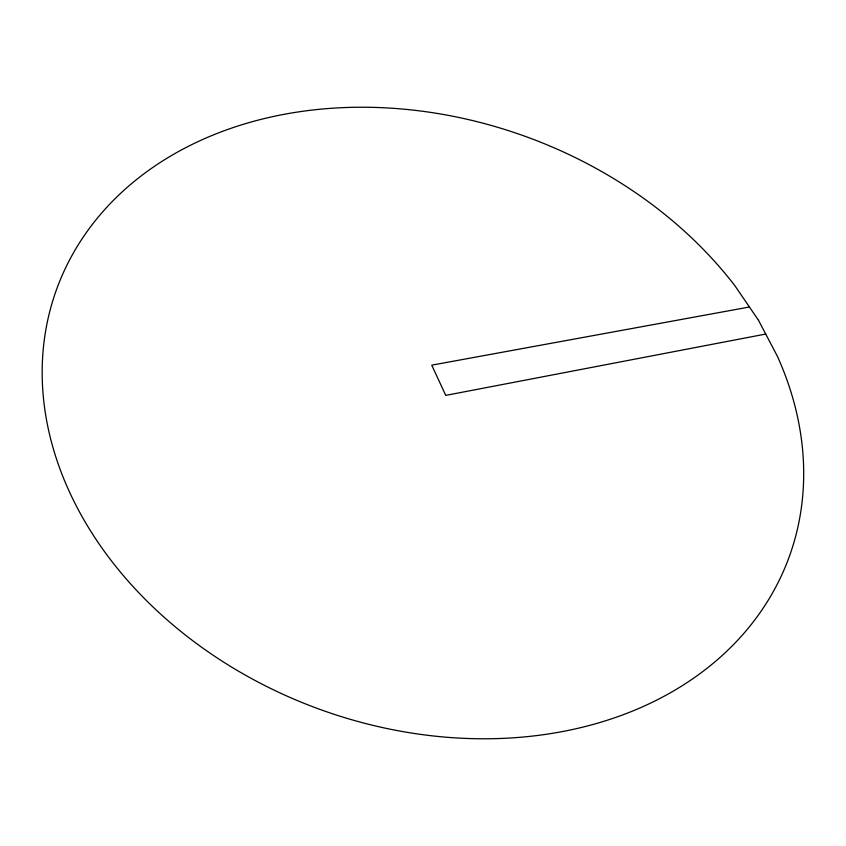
<?xml version="1.0" encoding="UTF-8"?>
<svg xmlns="http://www.w3.org/2000/svg" width="846" height="846" viewBox="0 0 846 846"><rect width="100%" height="100%" fill="white"/><g stroke="black" fill="none" stroke-linecap="round" stroke-linejoin="round"><path stroke-width="1.27" d="M765.715 334.054L445.736 395.389L431.735 365.155L749.429 307.003M758.492 320.274L735.026 285.906A389.964 304.349 20.2 0 0 91.791 225.152A389.964 304.349 20.2 0 0 395.664 730.278A389.964 304.349 20.2 0 0 777.537 356.578L758.492 320.274"/></g></svg>
